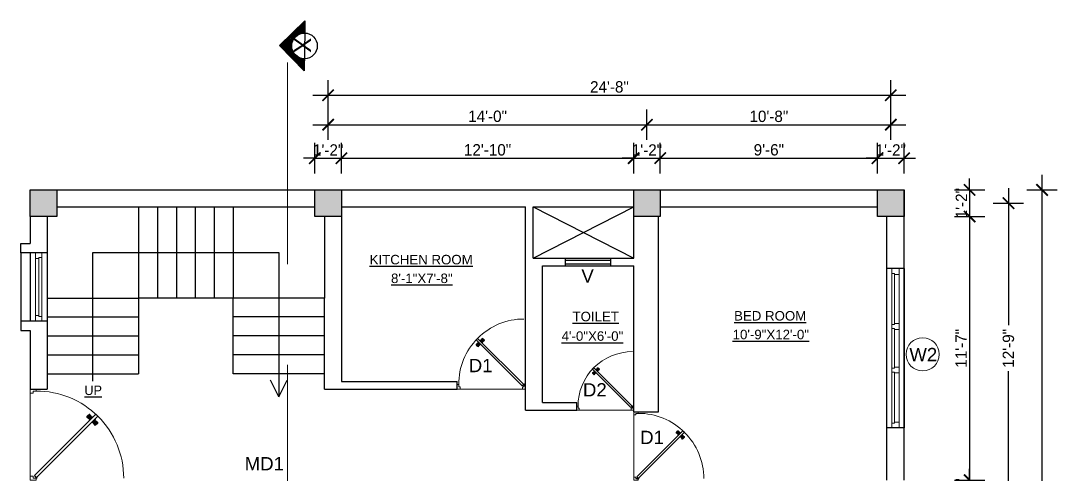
# Model space of a CAD drawing. Header units: inches. Extents: x -343 to 13887, y -13069 to -746.
# Drawn here: x 6903 to 7449, y -7542 to -7303 of the extents above; entities that cross this region are included whole.
import ezdxf

# ---------------------------------------------------------------- set-up
doc = ezdxf.new("R2010")
doc.units = ezdxf.units.IN
doc.header["$LTSCALE"] = 17
doc.header["$MEASUREMENT"] = 0
doc.linetypes.add('21_FP_00$0$HIDDEN', pattern=[0.375, 0.25, -0.125])
doc.linetypes.add('PHANTOM2', pattern=[1.25, 0.625, -0.125, 0.125, -0.125, 0.125, -0.125])
for name, color, linetype, lineweight in [('25 BOT BAR', 12, 'Continuous', 25), ('aa_section_line', 2, 'PHANTOM2', 13), ('DOOR & WIN', 1, 'Continuous', 25), ('OUTLINE', 1, 'Continuous', 25), ('PUERTAS', 7, 'Continuous', 9), ('TEXT', 231, 'Continuous', 20), ('WINDOW FRAME PLAN', 162, 'Continuous', 18)]:
    doc.layers.add(name, color=color, linetype=linetype, lineweight=lineweight)
doc.layers.add('A-Sect-Iden', color=111, linetype='Continuous')
doc.styles.add('ARCHITECTURE', font='stylu.ttf')
doc.styles.add('DIMTEXT', font='arial.ttf', dxfattribs={"height": 6})
doc.styles.add('HEADING', font='swissel.ttf')
doc.dimstyles.new('8 SCALE', dxfattribs={"dimscale": 0, "dimtxt": 6, "dimasz": 6, "dimexe": 8, "dimexo": 8, "dimgap": 1.25, "dimtad": 1, "dimdec": 0, "dimzin": 3, "dimdsep": 46, "dimlunit": 4, "dimtxsty": 'ARCHITECTURE', "dimblk": 'ARCHTICK', "dimcen": 8, "dimdle": 8, "dimclrd": 5, "dimclre": 5, "dimclrt": 7, "dimadec": 0, "dimazin": 0, "dimtfac": 0.75, "dimtdec": 0, "dimtix": 1, "dimtmove": 2, "dimatfit": 3, "dimldrblk": 'ARCHTICK', "dimfxl": 8, "dimfxlon": 1, "dimtolj": 1, "dimtzin": 0, "dimlwd": -1, "dimlwe": -1, "dimarcsym": 0})

# ---------------------------------------------------------------- blocks, each defined once
blk = doc.blocks.new('DFFDFD')
at = {"layer": 'DOOR & WIN'}
for p, q in [((-13646.78, -2252.33), (-13646.78, -2168.33)), ((-13637.78, -2168.33), (-13646.78, -2168.33)), ((-13637.78, -2168.33), (-13637.78, -2252.33)), ((-13637.78, -2252.33), (-13646.78, -2252.33)), ((-13637.78, -2252.33), (-13646.78, -2252.33))]:
    blk.add_line(p, q, dxfattribs=at)
at = {"layer": 'WINDOW FRAME PLAN'}
for p, q in [((-13644.28, -2168.33), (-13644.28, -2170.83)), ((-13640.28, -2168.33), (-13640.28, -2171.33)), ((-13644.28, -2249.83), (-13644.28, -2170.83)), ((-13644.28, -2170.83), (-13642.78, -2170.83)), ((-13642.78, -2170.83), (-13642.78, -2171.33)), ((-13642.78, -2171.33), (-13642.78, -2197.83)), ((-13642.78, -2171.33), (-13640.28, -2171.33)), ((-13640.28, -2171.33), (-13640.28, -2249.33)), ((-13644.28, -2197.83), (-13642.78, -2197.83)), ((-13644.28, -2199.83), (-13642.78, -2199.83)), ((-13642.78, -2197.33), (-13640.28, -2197.33)), ((-13642.78, -2199.83), (-13642.78, -2200.33)), ((-13642.78, -2199.83), (-13642.78, -2220.83)), ((-13642.78, -2200.33), (-13640.28, -2200.33)), ((-13644.28, -2220.83), (-13642.78, -2220.83)), ((-13644.28, -2222.83), (-13642.78, -2222.83)), ((-13642.78, -2220.33), (-13640.28, -2220.33)), ((-13642.78, -2220.83), (-13642.78, -2220.33)), ((-13642.78, -2222.83), (-13642.78, -2249.33)), ((-13642.78, -2223.33), (-13640.28, -2223.33)), ((-13644.28, -2252.33), (-13644.28, -2249.83)), ((-13644.28, -2249.83), (-13642.78, -2249.83)), ((-13642.78, -2249.33), (-13640.28, -2249.33)), ((-13642.78, -2249.83), (-13642.78, -2249.33)), ((-13640.28, -2252.33), (-13640.28, -2249.33))]:
    blk.add_line(p, q, dxfattribs=at)
blk = doc.blocks.new('_ArchTick')
at = {"color": 0, "linetype": 'ByBlock', "const_width": 0.15}
blk.add_lwpolyline([(-0.5, -0.5), (0.5, 0.5)], dxfattribs=at)
blk = doc.blocks.new('*D3013')
at = {"layer": 'Defpoints', "color": 0, "transparency": 16777216}
for p in [(7072.29, -7375.54), (7058.29, -7392.28), (7072.29, -7392.28)]:
    blk.add_point(p, dxfattribs=at)
at = {"layer": 'OUTLINE', "color": 5, "transparency": 16777216}
for p, q in [((7058.29, -7383.54), (7058.29, -7367.54)), ((7072.29, -7383.54), (7072.29, -7367.54)), ((7058.29, -7375.54), (7052.29, -7375.54)), ((7058.29, -7375.54), (7072.29, -7375.54)), ((7072.29, -7375.54), (7078.29, -7375.54))]:
    blk.add_line(p, q, dxfattribs=at)
at = {"layer": 'OUTLINE', "color": 5, "transparency": 16777216, "xscale": 6, "yscale": 6, "zscale": 6}
blk.add_blockref('_ArchTick', (7058.29, -7375.54), dxfattribs=at)
at = {"layer": 'OUTLINE', "color": 5, "transparency": 16777216, "xscale": 6, "yscale": 6, "zscale": 6, "rotation": 180}
blk.add_blockref('_ArchTick', (7072.29, -7375.54), dxfattribs=at)
at = {"layer": 'OUTLINE', "color": 7, "transparency": 16777216, "insert": (7065.29, -7371.23), "char_height": 6, "attachment_point": 5, "style": 'ARCHITECTURE'}
blk.add_mtext('\\A1;1\'-2"', dxfattribs=at)
blk = doc.blocks.new('*D3014')
at = {"layer": 'Defpoints', "color": 0, "transparency": 16777216}
for p in [(7226.29, -7375.54), (7072.29, -7392.28), (7226.29, -7392.28)]:
    blk.add_point(p, dxfattribs=at)
at = {"layer": 'OUTLINE', "color": 5, "transparency": 16777216}
for p, q in [((7072.29, -7383.54), (7072.29, -7367.54)), ((7226.29, -7383.54), (7226.29, -7367.54)), ((7064.29, -7375.54), (7234.29, -7375.54))]:
    blk.add_line(p, q, dxfattribs=at)
at = {"layer": 'OUTLINE', "color": 5, "transparency": 16777216, "xscale": 6, "yscale": 6, "zscale": 6, "rotation": 180}
blk.add_blockref('_ArchTick', (7072.29, -7375.54), dxfattribs=at)
at = {"layer": 'OUTLINE', "color": 5, "transparency": 16777216, "xscale": 6, "yscale": 6, "zscale": 6}
blk.add_blockref('_ArchTick', (7226.29, -7375.54), dxfattribs=at)
at = {"layer": 'OUTLINE', "color": 7, "transparency": 16777216, "insert": (7149.29, -7371.18), "char_height": 6, "attachment_point": 5, "style": 'ARCHITECTURE'}
blk.add_mtext('\\A1;12\'-10"', dxfattribs=at)
blk = doc.blocks.new('*D3015')
at = {"layer": 'Defpoints', "color": 0, "transparency": 16777216}
for p in [(7240.29, -7375.54), (7226.29, -7392.28), (7240.29, -7392.28)]:
    blk.add_point(p, dxfattribs=at)
at = {"layer": 'OUTLINE', "color": 5, "transparency": 16777216}
for p, q in [((7226.29, -7383.54), (7226.29, -7367.54)), ((7240.29, -7383.54), (7240.29, -7367.54)), ((7226.29, -7375.54), (7220.29, -7375.54)), ((7226.29, -7375.54), (7240.29, -7375.54)), ((7240.29, -7375.54), (7246.29, -7375.54))]:
    blk.add_line(p, q, dxfattribs=at)
at = {"layer": 'OUTLINE', "color": 5, "transparency": 16777216, "xscale": 6, "yscale": 6, "zscale": 6}
blk.add_blockref('_ArchTick', (7226.29, -7375.54), dxfattribs=at)
at = {"layer": 'OUTLINE', "color": 5, "transparency": 16777216, "xscale": 6, "yscale": 6, "zscale": 6, "rotation": 180}
blk.add_blockref('_ArchTick', (7240.29, -7375.54), dxfattribs=at)
at = {"layer": 'OUTLINE', "color": 7, "transparency": 16777216, "insert": (7233.29, -7371.23), "char_height": 6, "attachment_point": 5, "style": 'ARCHITECTURE'}
blk.add_mtext('\\A1;1\'-2"', dxfattribs=at)
blk = doc.blocks.new('*D3016')
at = {"layer": 'Defpoints', "color": 0, "transparency": 16777216}
for p in [(7354.76, -7375.54), (7240.29, -7392.28), (7354.76, -7392.28)]:
    blk.add_point(p, dxfattribs=at)
at = {"layer": 'OUTLINE', "color": 5, "transparency": 16777216}
for p, q in [((7240.29, -7383.54), (7240.29, -7367.54)), ((7354.76, -7383.54), (7354.76, -7367.54)), ((7232.29, -7375.54), (7362.76, -7375.54))]:
    blk.add_line(p, q, dxfattribs=at)
at = {"layer": 'OUTLINE', "color": 5, "transparency": 16777216, "xscale": 6, "yscale": 6, "zscale": 6, "rotation": 180}
blk.add_blockref('_ArchTick', (7240.29, -7375.54), dxfattribs=at)
at = {"layer": 'OUTLINE', "color": 5, "transparency": 16777216, "xscale": 6, "yscale": 6, "zscale": 6}
blk.add_blockref('_ArchTick', (7354.76, -7375.54), dxfattribs=at)
at = {"layer": 'OUTLINE', "color": 7, "transparency": 16777216, "insert": (7297.52, -7371.18), "char_height": 6, "attachment_point": 5, "style": 'ARCHITECTURE'}
blk.add_mtext('\\A1;9\'-6"', dxfattribs=at)
blk = doc.blocks.new('*D3017')
at = {"layer": 'Defpoints', "color": 0, "transparency": 16777216}
for p in [(7368.76, -7375.54), (7354.76, -7392.28), (7368.76, -7392.28)]:
    blk.add_point(p, dxfattribs=at)
at = {"layer": 'OUTLINE', "color": 5, "transparency": 16777216}
for p, q in [((7354.76, -7383.54), (7354.76, -7367.54)), ((7368.76, -7383.54), (7368.76, -7367.54)), ((7354.76, -7375.54), (7348.76, -7375.54)), ((7354.76, -7375.54), (7368.76, -7375.54)), ((7368.76, -7375.54), (7374.76, -7375.54))]:
    blk.add_line(p, q, dxfattribs=at)
at = {"layer": 'OUTLINE', "color": 5, "transparency": 16777216, "xscale": 6, "yscale": 6, "zscale": 6}
blk.add_blockref('_ArchTick', (7354.76, -7375.54), dxfattribs=at)
at = {"layer": 'OUTLINE', "color": 5, "transparency": 16777216, "xscale": 6, "yscale": 6, "zscale": 6, "rotation": 180}
blk.add_blockref('_ArchTick', (7368.76, -7375.54), dxfattribs=at)
at = {"layer": 'OUTLINE', "color": 7, "transparency": 16777216, "insert": (7361.76, -7371.23), "char_height": 6, "attachment_point": 5, "style": 'ARCHITECTURE'}
blk.add_mtext('\\A1;1\'-2"', dxfattribs=at)
blk = doc.blocks.new('*D3018')
at = {"layer": 'Defpoints', "color": 0, "transparency": 16777216}
for p in [(7233.29, -7357.9), (7065.29, -7399.28), (7233.29, -7399.28)]:
    blk.add_point(p, dxfattribs=at)
at = {"layer": 'OUTLINE', "color": 5, "transparency": 16777216}
for p, q in [((7065.29, -7365.9), (7065.29, -7349.9)), ((7233.29, -7365.9), (7233.29, -7349.9)), ((7057.29, -7357.9), (7241.29, -7357.9))]:
    blk.add_line(p, q, dxfattribs=at)
at = {"layer": 'OUTLINE', "color": 5, "transparency": 16777216, "xscale": 6, "yscale": 6, "zscale": 6, "rotation": 180}
blk.add_blockref('_ArchTick', (7065.29, -7357.9), dxfattribs=at)
at = {"layer": 'OUTLINE', "color": 5, "transparency": 16777216, "xscale": 6, "yscale": 6, "zscale": 6}
blk.add_blockref('_ArchTick', (7233.29, -7357.9), dxfattribs=at)
at = {"layer": 'OUTLINE', "color": 7, "transparency": 16777216, "insert": (7149.29, -7353.5), "char_height": 6, "attachment_point": 5, "style": 'ARCHITECTURE'}
blk.add_mtext('\\A1;14\'-0"', dxfattribs=at)
blk = doc.blocks.new('*D3019')
at = {"layer": 'Defpoints', "color": 0, "transparency": 16777216}
for p in [(7361.76, -7357.9), (7233.29, -7399.28), (7361.76, -7399.28)]:
    blk.add_point(p, dxfattribs=at)
at = {"layer": 'OUTLINE', "color": 5, "transparency": 16777216}
for p, q in [((7233.29, -7365.9), (7233.29, -7349.9)), ((7361.76, -7365.9), (7361.76, -7349.9)), ((7225.29, -7357.9), (7369.76, -7357.9))]:
    blk.add_line(p, q, dxfattribs=at)
at = {"layer": 'OUTLINE', "color": 5, "transparency": 16777216, "xscale": 6, "yscale": 6, "zscale": 6, "rotation": 180}
blk.add_blockref('_ArchTick', (7233.29, -7357.9), dxfattribs=at)
at = {"layer": 'OUTLINE', "color": 5, "transparency": 16777216, "xscale": 6, "yscale": 6, "zscale": 6}
blk.add_blockref('_ArchTick', (7361.76, -7357.9), dxfattribs=at)
at = {"layer": 'OUTLINE', "color": 7, "transparency": 16777216, "insert": (7297.52, -7353.53), "char_height": 6, "attachment_point": 5, "style": 'ARCHITECTURE'}
blk.add_mtext('\\A1;10\'-8"', dxfattribs=at)
blk = doc.blocks.new('*D3020')
at = {"layer": 'Defpoints', "color": 0, "transparency": 16777216}
for p in [(7361.76, -7342.38), (7065.29, -7399.28), (7361.76, -7399.28)]:
    blk.add_point(p, dxfattribs=at)
at = {"layer": 'OUTLINE', "color": 5, "transparency": 16777216}
for p, q in [((7065.29, -7350.38), (7065.29, -7334.38)), ((7361.76, -7350.38), (7361.76, -7334.38)), ((7057.29, -7342.38), (7369.76, -7342.38))]:
    blk.add_line(p, q, dxfattribs=at)
at = {"layer": 'OUTLINE', "color": 5, "transparency": 16777216, "xscale": 6, "yscale": 6, "zscale": 6, "rotation": 180}
blk.add_blockref('_ArchTick', (7065.29, -7342.38), dxfattribs=at)
at = {"layer": 'OUTLINE', "color": 5, "transparency": 16777216, "xscale": 6, "yscale": 6, "zscale": 6}
blk.add_blockref('_ArchTick', (7361.76, -7342.38), dxfattribs=at)
at = {"layer": 'OUTLINE', "color": 7, "transparency": 16777216, "insert": (7213.52, -7337.99), "char_height": 6, "attachment_point": 5, "style": 'ARCHITECTURE'}
blk.add_mtext('\\A1;24\'-8"', dxfattribs=at)
blk = doc.blocks.new('*D3002')
at = {"layer": 'Defpoints', "color": 0, "transparency": 16777216}
for p in [(7368.76, -7392.28), (7368.76, -7406.28), (7403.3, -7406.28)]:
    blk.add_point(p, dxfattribs=at)
at = {"layer": 'OUTLINE', "color": 5, "transparency": 16777216}
for p, q in [((7403.3, -7392.28), (7403.3, -7386.28)), ((7395.3, -7392.28), (7411.3, -7392.28)), ((7403.3, -7392.28), (7403.3, -7406.28)), ((7395.3, -7406.28), (7411.3, -7406.28)), ((7403.3, -7406.28), (7403.3, -7412.28))]:
    blk.add_line(p, q, dxfattribs=at)
at = {"layer": 'OUTLINE', "color": 5, "transparency": 16777216, "xscale": 6, "yscale": 6, "zscale": 6}
for p, rotation in [((7403.3, -7392.28), 270), ((7403.3, -7406.28), 90)]:
    blk.add_blockref('_ArchTick', p, dxfattribs=dict(at, rotation=rotation))
at = {"layer": 'OUTLINE', "color": 7, "transparency": 16777216, "insert": (7398.99, -7399.28), "char_height": 6, "attachment_point": 5, "rotation": 90, "style": 'ARCHITECTURE'}
blk.add_mtext('\\A1;1\'-2"', dxfattribs=at)
blk = doc.blocks.new('*D3003')
at = {"layer": 'Defpoints', "color": 0, "transparency": 16777216}
for p in [(7368.76, -7406.28), (7368.76, -7545.28), (7403.3, -7545.28)]:
    blk.add_point(p, dxfattribs=at)
at = {"layer": 'OUTLINE', "color": 5, "transparency": 16777216}
for p, q in [((7403.3, -7398.28), (7403.3, -7553.28)), ((7395.3, -7406.28), (7411.3, -7406.28)), ((7395.3, -7545.28), (7411.3, -7545.28))]:
    blk.add_line(p, q, dxfattribs=at)
at = {"layer": 'OUTLINE', "color": 5, "transparency": 16777216, "xscale": 6, "yscale": 6, "zscale": 6}
for p, rotation in [((7403.3, -7406.28), 90), ((7403.3, -7545.28), 270)]:
    blk.add_blockref('_ArchTick', p, dxfattribs=dict(at, rotation=rotation))
at = {"layer": 'OUTLINE', "color": 7, "transparency": 16777216, "insert": (7398.83, -7475.78), "char_height": 6, "attachment_point": 5, "rotation": 90, "style": 'ARCHITECTURE'}
blk.add_mtext('\\A1;11\'-7"', dxfattribs=at)
blk = doc.blocks.new('*D3004')
at = {"layer": 'Defpoints', "color": 0, "transparency": 16777216}
for p in [(7368.76, -7545.28), (7368.76, -7559.28), (7403.3, -7559.28)]:
    blk.add_point(p, dxfattribs=at)
at = {"layer": 'OUTLINE', "color": 5, "transparency": 16777216}
for p, q in [((7403.3, -7545.28), (7403.3, -7539.28)), ((7395.3, -7545.28), (7411.3, -7545.28)), ((7403.3, -7545.28), (7403.3, -7559.28)), ((7395.3, -7559.28), (7411.3, -7559.28)), ((7403.3, -7559.28), (7403.3, -7565.28))]:
    blk.add_line(p, q, dxfattribs=at)
at = {"layer": 'OUTLINE', "color": 5, "transparency": 16777216, "xscale": 6, "yscale": 6, "zscale": 6}
for p, rotation in [((7403.3, -7545.28), 270), ((7403.3, -7559.28), 90)]:
    blk.add_blockref('_ArchTick', p, dxfattribs=dict(at, rotation=rotation))
at = {"layer": 'OUTLINE', "color": 7, "transparency": 16777216, "insert": (7398.99, -7552.28), "char_height": 6, "attachment_point": 5, "rotation": 90, "style": 'ARCHITECTURE'}
blk.add_mtext('\\A1;1\'-2"', dxfattribs=at)
blk = doc.blocks.new('*D3009')
at = {"layer": 'Defpoints', "color": 0, "transparency": 16777216}
for p in [(7361.76, -7399.28), (7361.76, -7552.28), (7423.77, -7552.28)]:
    blk.add_point(p, dxfattribs=at)
at = {"layer": 'OUTLINE', "color": 5, "transparency": 16777216}
for p, q in [((7423.77, -7391.28), (7423.77, -7463.64)), ((7415.77, -7399.28), (7431.77, -7399.28)), ((7423.77, -7560.28), (7423.77, -7487.92)), ((7415.77, -7552.28), (7431.77, -7552.28))]:
    blk.add_line(p, q, dxfattribs=at)
at = {"layer": 'OUTLINE', "color": 5, "transparency": 16777216, "xscale": 6, "yscale": 6, "zscale": 6}
for p, rotation in [((7423.77, -7399.28), 90), ((7423.77, -7552.28), 270)]:
    blk.add_blockref('_ArchTick', p, dxfattribs=dict(at, rotation=rotation))
at = {"layer": 'OUTLINE', "color": 7, "transparency": 16777216, "insert": (7423.77, -7475.78), "char_height": 6, "attachment_point": 5, "rotation": 90, "style": 'ARCHITECTURE'}
blk.add_mtext('\\A1;12\'-9"', dxfattribs=at)
blk = doc.blocks.new('*D3012')
at = {"layer": 'Defpoints', "color": 0, "transparency": 16777216}
for p in [(7368.76, -7392.28), (7441.5, -7392.28), (7368.76, -7852.28)]:
    blk.add_point(p, dxfattribs=at)
at = {"layer": 'OUTLINE', "color": 5, "transparency": 16777216}
for p, q in [((7441.5, -7860.28), (7441.5, -7384.28)), ((7433.5, -7392.28), (7449.5, -7392.28)), ((7433.5, -7852.28), (7449.5, -7852.28))]:
    blk.add_line(p, q, dxfattribs=at)
at = {"layer": 'OUTLINE', "color": 5, "transparency": 16777216, "xscale": 6, "yscale": 6, "zscale": 6}
for p, rotation in [((7441.5, -7392.28), 90), ((7441.5, -7852.28), 270)]:
    blk.add_blockref('_ArchTick', p, dxfattribs=dict(at, rotation=rotation))
at = {"layer": 'OUTLINE', "color": 7, "transparency": 16777216, "insert": (7437.11, -7622.28), "char_height": 6, "attachment_point": 5, "rotation": 90, "style": 'ARCHITECTURE'}
blk.add_mtext('\\A1;38\'-4"', dxfattribs=at)
blk = doc.blocks.new('3ft')
at = {"layer": 'PUERTAS', "color": 6}
for p, q in [((1.01, 2.52), (25.23, 26.74)), ((26.05, 25.92), (1.77, 1.64)), ((26.05, 25.92), (25.23, 26.74)), ((0, 2.4), (0, 0)), ((0.72, 2.4), (0, 2.4)), ((1.6, 0), (0, 0)), ((0.72, 1.52), (0.72, 2.44)), ((0.8, 1.52), (0.72, 1.52)), ((0.8, 1.52), (0.8, 2.41)), ((0.8, 1.2), (0.8, 1.52)), ((1.6, 1.2), (0.8, 1.2)), ((1.57, 1.84), (0.94, 2.47)), ((1.63, 1.89), (0.97, 2.55)), ((1.63, 1.89), (1.57, 1.84)), ((1.77, 1.64), (1.57, 1.84)), ((1.6, 0), (1.6, 1.2)), ((34.4, 0), (34.4, 1.2)), ((34.4, 1.2), (35.2, 1.2)), ((34.4, 0), (36, 0)), ((35.2, 1.2), (35.2, 2.4)), ((35.2, 2.4), (36, 2.4)), ((36, 0), (36, 2.4))]:
    blk.add_line(p, q, dxfattribs=at)
at = {"layer": 'PUERTAS', "color": 8}
for p, q in [((22.57, 24.94), (21.65, 25.68)), ((22.63, 24.99), (21.69, 25.75)), ((22.74, 25.1), (21.84, 25.9)), ((22.13, 26.28), (21.98, 26.13)), ((22.88, 25.24), (22.01, 26.06)), ((22.13, 26.28), (22.27, 26.42)), ((22.29, 26.41), (22.27, 26.42)), ((23.16, 25.52), (22.34, 26.39)), ((23.3, 25.66), (22.5, 26.56)), ((23.41, 25.77), (22.65, 26.71)), ((22.69, 24.32), (23.02, 24.83)), ((23.46, 25.83), (22.72, 26.75)), ((22.95, 24.96), (22.84, 25.07)), ((22.98, 24.99), (22.86, 25.1)), ((23.03, 25.04), (22.91, 25.15)), ((22.91, 24.53), (23.1, 24.91)), ((23.11, 25.12), (22.99, 25.23)), ((23.13, 24.76), (23.18, 24.99)), ((23.28, 25.3), (23.17, 25.41)), ((23.36, 25.37), (23.25, 25.49)), ((23.31, 24.94), (23.28, 25.08)), ((23.41, 25.43), (23.3, 25.54)), ((23.46, 25.09), (23.32, 25.13)), ((23.44, 25.45), (23.33, 25.56)), ((23.64, 25.27), (23.41, 25.22)), ((23.87, 25.49), (23.49, 25.3)), ((24.08, 25.71), (23.57, 25.38)), ((23.63, 23.38), (24.14, 23.72)), ((23.84, 23.6), (24.22, 23.79)), ((24.07, 23.82), (24.3, 23.88)), ((24.25, 24), (24.39, 23.97)), ((24.25, 23.26), (24.99, 22.34)), ((24.27, 23.64), (24.38, 23.53)), ((24.3, 23.67), (24.41, 23.56)), ((24.3, 23.32), (25.06, 22.38)), ((24.35, 23.72), (24.46, 23.61)), ((24.4, 24.15), (24.43, 24.01)), ((24.41, 23.43), (25.2, 22.53)), ((24.43, 23.8), (24.54, 23.69)), ((24.58, 24.33), (24.52, 24.1)), ((24.55, 23.57), (25.37, 22.7)), ((24.6, 23.97), (24.72, 23.86)), ((24.8, 24.56), (24.61, 24.18)), ((25.02, 24.77), (24.68, 24.26)), ((24.68, 24.05), (24.79, 23.94)), ((24.73, 24.1), (24.85, 23.99)), ((24.76, 24.13), (24.87, 24.02)), ((24.83, 23.85), (25.7, 23.03)), ((24.97, 23.99), (25.87, 23.2)), ((25.08, 24.1), (26.02, 23.34)), ((25.14, 24.15), (26.06, 23.41)), ((25.58, 22.82), (25.43, 22.67)), ((25.58, 22.82), (25.73, 22.97)), ((25.72, 22.98), (25.73, 22.97)), ((0, 0), (36, 0))]:
    blk.add_line(p, q, dxfattribs=at)
at = {"layer": 'PUERTAS', "color": 1}
for p, q in [((21.67, 25.73), (22.17, 26.23)), ((22.49, 24.95), (21.67, 25.61)), ((21.7, 25.82), (22.14, 26.26)), ((21.73, 25.79), (21.7, 25.82)), ((22.58, 26.7), (22.14, 26.26)), ((22.67, 26.73), (22.17, 26.23)), ((22.61, 26.67), (22.58, 26.7)), ((22.6, 24.96), (23.02, 25.38)), ((22.61, 24.25), (22.92, 24.72)), ((22.62, 24.13), (22.61, 24.14)), ((22.7, 25.07), (22.71, 25.06)), ((23.45, 25.91), (22.79, 26.73)), ((22.82, 25.06), (23.08, 25.32)), ((22.94, 24.95), (22.83, 25.07)), ((22.92, 24.72), (22.92, 24.72)), ((22.93, 24.94), (23.19, 25.21)), ((22.93, 24.84), (22.93, 24.83)), ((23.44, 25.81), (23.02, 25.38)), ((23.34, 25.58), (23.08, 25.32)), ((23.46, 25.47), (23.19, 25.21)), ((23.33, 25.7), (23.34, 25.69)), ((23.45, 25.46), (23.33, 25.57)), ((23.44, 23.31), (23.45, 23.3)), ((23.56, 23.3), (24.03, 23.61)), ((23.57, 25.47), (23.57, 25.47)), ((24.15, 25.79), (23.68, 25.48)), ((23.68, 25.48), (23.68, 25.48)), ((24.03, 23.61), (24.03, 23.62)), ((24.14, 23.62), (24.14, 23.62)), ((24.25, 23.62), (24.51, 23.89)), ((24.27, 25.78), (24.26, 25.79)), ((24.26, 23.29), (24.69, 23.71)), ((24.26, 23.63), (24.37, 23.52)), ((24.26, 23.18), (24.92, 22.37)), ((24.37, 23.52), (24.63, 23.77)), ((24.37, 23.4), (24.37, 23.4)), ((24.78, 24.15), (24.51, 23.89)), ((24.89, 24.03), (24.63, 23.77)), ((25.11, 24.14), (24.69, 23.71)), ((24.77, 24.14), (24.88, 24.03)), ((24.79, 24.38), (24.78, 24.37)), ((24.78, 24.26), (24.78, 24.26)), ((25.1, 24.84), (24.79, 24.38)), ((25, 24.03), (25, 24.03)), ((25.04, 22.36), (25.54, 22.86)), ((25.09, 24.96), (25.1, 24.95)), ((25.1, 22.42), (25.13, 22.39)), ((25.13, 22.39), (25.57, 22.83)), ((25.22, 24.14), (26.03, 23.48)), ((26.04, 23.37), (25.54, 22.86)), ((26.01, 23.27), (25.57, 22.83)), ((25.98, 23.3), (26.01, 23.27))]:
    blk.add_line(p, q, dxfattribs=at)
at = {"layer": 'PUERTAS', "color": 2}
for p, q in [((21.99, 26.11), (21.98, 26.13)), ((25.42, 22.68), (25.43, 22.67))]:
    blk.add_line(p, q, dxfattribs=at)
at = {"layer": 'PUERTAS', "color": 6}
for radius in [0.155, 0.0752]:
    blk.add_circle((0.82, 2.56), radius, dxfattribs=at)
blk.add_arc((0.82, 2.56), 34.38, 359.7285, 90.0333, dxfattribs=at)
at = {"layer": 'PUERTAS', "color": 1}
for centre, start, end in [((22.54, 25.01), 231.0764, 315), ((22.67, 24.2), 135, 225), ((22.73, 26.68), 38.9236, 135), ((22.77, 25.12), 225, 315), ((22.99, 24.89), 135, 219.7428), ((22.87, 24.78), 315, 39.7428), ((23.28, 25.63), 315, 45), ((23.39, 25.86), 315, 38.9236), ((23.51, 23.36), 225, 315), ((23.51, 25.41), 50.2572, 135), ((23.62, 25.53), 230.2572, 315), ((24.09, 23.56), 50.2572, 135), ((24.2, 23.68), 230.2572, 315), ((24.2, 25.73), 45, 135), ((24.32, 23.23), 135, 218.9236), ((24.42, 23.46), 135, 225), ((24.84, 24.31), 135, 219.7428), ((24.72, 24.21), 315, 39.7428), ((24.94, 23.98), 45, 135), ((24.98, 22.42), 218.9236, 315), ((25.04, 24.89), 315, 45), ((25.17, 24.08), 51.0764, 135), ((25.98, 23.42), 315, 51.0764)]:
    blk.add_arc(centre, 0.08, start, end, dxfattribs=at)
blk = doc.blocks.new('*U2802')
at = {"color": 3, "xscale": -1}
blk.add_blockref('3ft', (42, 0), dxfattribs=at)
blk = doc.blocks.new('2ft6in')
at = {"layer": 'PUERTAS', "color": 2}
for p, q in [((0.84, 2.1), (21.02, 22.28)), ((21.71, 21.6), (21.02, 22.28)), ((21.71, 21.6), (1.47, 1.37)), ((18.33, 21.76), (18.31, 21.77)), ((21.18, 18.9), (21.2, 18.89)), ((0, 2), (0, 0)), ((0.6, 2), (0, 2)), ((1.33, 0), (0, 0)), ((0.6, 1.26), (0.6, 2.04)), ((0.67, 1.26), (0.6, 1.26)), ((0.67, 1.26), (0.67, 2.01)), ((0.67, 1), (0.67, 1.26)), ((1.33, 1), (0.67, 1)), ((1.31, 1.53), (0.79, 2.06)), ((1.36, 1.58), (0.81, 2.12)), ((1.36, 1.58), (1.31, 1.53)), ((1.47, 1.37), (1.31, 1.53)), ((1.33, 0), (1.33, 1)), ((28.67, 0), (28.67, 1)), ((28.67, 1), (29.33, 1)), ((28.67, 0), (30, 0)), ((29.33, 1), (29.33, 2)), ((29.33, 2), (30, 2)), ((30, 0), (30, 2))]:
    blk.add_line(p, q, dxfattribs=at)
at = {"layer": 'PUERTAS', "color": 1}
for p, q in [((18.06, 21.44), (18.48, 21.86)), ((18.08, 21.51), (18.45, 21.88)), ((18.82, 22.25), (18.45, 21.88)), ((18.9, 22.28), (18.48, 21.86)), ((18.84, 22.23), (18.82, 22.25)), ((19.54, 21.59), (18.99, 22.27)), ((18.74, 20.79), (18.06, 21.34)), ((18.11, 21.49), (18.08, 21.51)), ((18.83, 20.8), (19.18, 21.15)), ((18.84, 20.21), (19.1, 20.6)), ((18.85, 20.11), (18.84, 20.12)), ((18.92, 20.89), (18.93, 20.88)), ((19.02, 20.88), (19.24, 21.1)), ((19.12, 20.8), (19.03, 20.89)), ((19.1, 20.7), (19.11, 20.69)), ((19.1, 20.6), (19.1, 20.6)), ((19.11, 20.79), (19.33, 21.01)), ((19.54, 21.5), (19.18, 21.15)), ((19.45, 21.31), (19.24, 21.1)), ((19.55, 21.22), (19.33, 21.01)), ((19.45, 21.41), (19.45, 21.41)), ((19.54, 21.22), (19.45, 21.31)), ((19.53, 19.43), (19.54, 19.42)), ((19.64, 21.23), (19.64, 21.23)), ((19.64, 19.42), (20.02, 19.67)), ((19.74, 21.24), (19.73, 21.23)), ((20.12, 21.49), (19.74, 21.24)), ((20.02, 19.67), (20.03, 19.68)), ((20.12, 19.68), (20.12, 19.68)), ((20.21, 19.69), (20.43, 19.9)), ((20.22, 21.48), (20.22, 21.49)), ((20.22, 19.41), (20.57, 19.76)), ((20.22, 19.69), (20.31, 19.6)), ((20.22, 19.32), (20.76, 18.64)), ((20.31, 19.6), (20.52, 19.81)), ((20.31, 19.5), (20.31, 19.5)), ((20.65, 20.12), (20.43, 19.9)), ((20.74, 20.03), (20.52, 19.81)), ((20.93, 20.11), (20.57, 19.76)), ((20.64, 20.11), (20.73, 20.02)), ((20.66, 20.31), (20.65, 20.31)), ((20.65, 20.21), (20.65, 20.22)), ((20.91, 20.7), (20.66, 20.31)), ((20.84, 20.02), (20.83, 20.03)), ((20.86, 18.63), (21.28, 19.05)), ((20.91, 20.8), (20.91, 20.79)), ((20.91, 18.68), (20.94, 18.66)), ((20.94, 18.66), (21.31, 19.03)), ((21.02, 20.12), (21.7, 19.57)), ((21.7, 19.47), (21.28, 19.05)), ((21.67, 19.4), (21.31, 19.03)), ((21.65, 19.42), (21.67, 19.4))]:
    blk.add_line(p, q, dxfattribs=at)
at = {"layer": 'PUERTAS', "color": 8}
for p, q in [((18.44, 21.9), (18.31, 21.77)), ((18.44, 21.9), (18.56, 22.02)), ((18.58, 22.01), (18.56, 22.02)), ((19.3, 21.26), (18.61, 22)), ((19.42, 21.38), (18.75, 22.14)), ((19.51, 21.48), (18.88, 22.26)), ((19.55, 21.53), (18.93, 22.3)), ((18.81, 20.78), (18.04, 21.4)), ((18.86, 20.83), (18.08, 21.46)), ((18.95, 20.92), (18.2, 21.58)), ((19.07, 21.03), (18.34, 21.72)), ((18.91, 20.27), (19.19, 20.69)), ((19.13, 20.8), (19.03, 20.9)), ((19.15, 20.82), (19.05, 20.92)), ((19.09, 20.44), (19.25, 20.76)), ((19.19, 20.87), (19.1, 20.96)), ((19.25, 20.93), (19.16, 21.02)), ((19.28, 20.63), (19.32, 20.83)), ((19.4, 21.08), (19.31, 21.17)), ((19.47, 21.15), (19.38, 21.24)), ((19.43, 20.78), (19.4, 20.9)), ((19.51, 21.19), (19.42, 21.28)), ((19.55, 20.91), (19.43, 20.94)), ((19.53, 21.21), (19.44, 21.3)), ((19.7, 21.06), (19.51, 21.01)), ((19.89, 21.24), (19.58, 21.08)), ((20.07, 21.42), (19.64, 21.15)), ((19.69, 19.49), (20.12, 19.76)), ((19.87, 19.67), (20.18, 19.83)), ((20.06, 19.85), (20.25, 19.9)), ((20.21, 20), (20.33, 19.97)), ((20.21, 19.38), (20.83, 18.61)), ((20.23, 19.7), (20.32, 19.61)), ((20.25, 19.72), (20.34, 19.63)), ((20.25, 19.43), (20.88, 18.65)), ((20.29, 19.76), (20.38, 19.67)), ((20.33, 20.13), (20.36, 20.01)), ((20.34, 19.53), (21, 18.77)), ((20.36, 19.83), (20.45, 19.74)), ((20.48, 20.28), (20.44, 20.08)), ((20.46, 19.64), (21.14, 18.91)), ((20.5, 19.98), (20.6, 19.89)), ((20.67, 20.47), (20.51, 20.15)), ((20.85, 20.64), (20.57, 20.22)), ((20.57, 20.04), (20.66, 19.95)), ((20.61, 20.09), (20.7, 19.99)), ((20.63, 20.11), (20.72, 20.01)), ((20.69, 19.87), (21.42, 19.19)), ((20.81, 19.99), (21.56, 19.33)), ((20.9, 20.08), (21.68, 19.45)), ((20.95, 20.13), (21.72, 19.51)), ((21.32, 19.01), (21.2, 18.89)), ((21.32, 19.01), (21.44, 19.14)), ((21.43, 19.15), (21.44, 19.14)), ((0, 0), (30, 0))]:
    blk.add_line(p, q, dxfattribs=at)
at = {"layer": 'PUERTAS', "color": 2}
for radius in [0.129, 0.0627]:
    blk.add_circle((0.68, 2.14), radius, dxfattribs=at)
at = {"layer": 'PUERTAS', "color": 8}
blk.add_arc((0.68, 2.14), 28.65, 359.7285, 90.0333, dxfattribs=at)
at = {"layer": 'PUERTAS', "color": 1}
for centre, start, end in [((18.94, 22.23), 38.9236, 135), ((18.78, 20.84), 231.0764, 315), ((18.89, 20.16), 135, 225), ((18.97, 20.93), 225, 315), ((19.16, 20.74), 135, 219.7428), ((19.06, 20.65), 315, 39.7428), ((19.4, 21.36), 315, 45), ((19.49, 21.55), 315, 38.9236), ((19.59, 19.47), 225, 315), ((19.6, 21.18), 50.2572, 135), ((19.68, 21.28), 230.2572, 315), ((20.07, 19.63), 50.2572, 135), ((20.17, 21.44), 45, 135), ((20.16, 19.73), 230.2572, 315), ((20.27, 19.36), 135, 218.9236), ((20.35, 19.55), 135, 225), ((20.7, 20.26), 135, 219.7428), ((20.6, 20.17), 315, 39.7428), ((20.78, 19.98), 45, 135), ((20.82, 18.68), 218.9236, 315), ((20.87, 20.75), 315, 45), ((20.98, 20.07), 51.0764, 135), ((21.65, 19.52), 315, 51.0764)]:
    blk.add_arc(centre, 0.0667, start, end, dxfattribs=at)
blk = doc.blocks.new('*U2794')
at = {"color": 3, "xscale": -1}
blk.add_blockref('2ft6in', (42, 0), dxfattribs=at)
blk = doc.blocks.new('*U3029')
at = {"layer": 'PUERTAS', "color": 2}
for p, q in [((11.61, 30.24), (12.57, 31.2)), ((11.61, 30.24), (39.94, 1.92)), ((40.83, 2.94), (12.57, 31.2)), ((16.34, 30.46), (16.36, 30.48)), ((12.35, 26.47), (12.33, 26.45)), ((0, 0), (0, 2.8)), ((0.93, 2.8), (0, 2.8)), ((1.87, 0), (0, 0)), ((0.93, 1.4), (0.93, 2.8)), ((1.87, 1.4), (0.93, 1.4)), ((1.87, 0), (1.87, 1.4)), ((39.94, 1.92), (40.16, 2.14)), ((40.1, 2.21), (40.86, 2.97)), ((40.1, 2.21), (40.16, 2.14)), ((40.13, 0), (40.13, 1.4)), ((40.13, 1.4), (41.07, 1.4)), ((40.13, 0), (42, 0)), ((40.16, 2.14), (40.9, 2.88)), ((41.07, 1.77), (41.07, 2.81)), ((41.07, 1.4), (41.07, 1.77)), ((41.07, 1.77), (41.16, 1.77)), ((41.16, 1.77), (41.16, 2.85)), ((41.16, 2.8), (42, 2.8)), ((42, 2.8), (42, 0))]:
    blk.add_line(p, q, dxfattribs=at)
at = {"layer": 'PUERTAS', "color": 1}
for p, q in [((12.73, 29.12), (12.72, 29.11)), ((12.72, 28.98), (13.08, 28.44)), ((13.69, 30.08), (13.7, 30.09)), ((13.83, 30.09), (14.37, 29.73)), ((14.37, 29.73), (14.38, 29.72)), ((14.51, 29.72), (14.5, 29.72)), ((14.63, 29.71), (14.94, 29.41)), ((14.64, 30.23), (15.41, 31.18)), ((14.65, 30.11), (15.14, 29.61)), ((14.65, 29.7), (14.78, 29.83)), ((14.78, 29.98), (14.77, 29.97)), ((14.77, 29.84), (15.07, 29.54)), ((15.25, 29.1), (14.94, 29.41)), ((15.37, 29.24), (15.07, 29.54)), ((15.64, 29.12), (15.14, 29.61)), ((15.23, 29.11), (15.36, 29.24)), ((15.25, 28.97), (15.25, 28.97)), ((15.26, 28.84), (15.25, 28.84)), ((15.62, 28.3), (15.26, 28.84)), ((15.51, 29.24), (15.5, 29.24)), ((15.55, 31.19), (16.13, 30.6)), ((15.62, 31.12), (15.65, 31.15)), ((15.65, 31.15), (16.17, 30.63)), ((15.76, 29.11), (16.71, 29.88)), ((16.72, 30.01), (16.13, 30.6)), ((16.68, 30.12), (16.17, 30.63)), ((16.65, 30.09), (16.68, 30.12)), ((11.62, 27.26), (12.21, 26.67)), ((12.58, 28.16), (11.63, 27.4)), ((11.69, 27.19), (11.66, 27.15)), ((11.66, 27.15), (12.17, 26.64)), ((12.69, 26.12), (12.17, 26.64)), ((12.79, 26.09), (12.21, 26.67)), ((12.72, 26.16), (12.69, 26.12)), ((12.7, 28.16), (13.2, 27.66)), ((12.83, 28.03), (12.84, 28.04)), ((13.7, 27.04), (12.93, 26.09)), ((12.97, 28.04), (13.27, 27.74)), ((13.11, 28.16), (12.98, 28.03)), ((13.08, 28.44), (13.08, 28.43)), ((13.09, 28.3), (13.09, 28.3)), ((13.09, 28.17), (13.4, 27.87)), ((13.69, 27.17), (13.2, 27.66)), ((13.57, 27.43), (13.27, 27.74)), ((13.71, 27.56), (13.4, 27.87)), ((13.69, 27.57), (13.56, 27.44)), ((13.56, 27.3), (13.57, 27.3)), ((13.83, 27.55), (13.84, 27.56)), ((13.97, 27.54), (13.96, 27.55)), ((14.51, 27.19), (13.97, 27.54)), ((14.65, 27.2), (14.64, 27.19)), ((15.61, 28.15), (15.62, 28.16))]:
    blk.add_line(p, q, dxfattribs=at)
at = {"layer": 'PUERTAS', "color": 8}
for p, q in [((12.82, 28.9), (13.2, 28.3)), ((13.91, 29.99), (14.5, 29.61)), ((14.16, 29.74), (14.59, 29.52)), ((14.42, 29.48), (14.69, 29.42)), ((14.63, 30.14), (15.5, 31.21)), ((14.63, 29.27), (14.8, 29.31)), ((14.66, 29.69), (14.79, 29.82)), ((14.68, 29.66), (14.82, 29.79)), ((14.69, 30.07), (15.57, 31.16)), ((14.74, 29.6), (14.87, 29.73)), ((14.8, 29.09), (14.85, 29.26)), ((14.82, 29.94), (15.74, 30.99)), ((14.84, 29.51), (14.97, 29.64)), ((15.01, 28.89), (14.95, 29.16)), ((14.98, 29.77), (15.94, 30.79)), ((15.04, 29.3), (15.17, 29.43)), ((15.28, 28.62), (15.05, 29.06)), ((15.14, 29.21), (15.27, 29.34)), ((15.52, 28.37), (15.14, 28.97)), ((15.2, 29.15), (15.33, 29.28)), ((15.22, 29.12), (15.35, 29.25)), ((15.31, 29.45), (16.33, 30.41)), ((15.47, 29.29), (16.52, 30.21)), ((15.6, 29.16), (16.69, 30.04)), ((15.67, 29.09), (16.75, 29.96)), ((15.99, 30.81), (16.01, 30.83)), ((16.19, 30.65), (16.01, 30.83)), ((16.19, 30.65), (16.36, 30.48)), ((12.67, 28.18), (11.59, 27.31)), ((12.74, 28.12), (11.65, 27.23)), ((12.87, 27.99), (11.82, 27.06)), ((12, 26.81), (11.98, 26.79)), ((12.15, 26.62), (11.98, 26.79)), ((13.04, 27.82), (12.01, 26.87)), ((12.15, 26.62), (12.33, 26.45)), ((13.36, 27.5), (12.4, 26.48)), ((13.52, 27.34), (12.6, 26.28)), ((13.65, 27.21), (12.77, 26.11)), ((13.71, 27.14), (12.84, 26.06)), ((13.12, 28.15), (12.99, 28.02)), ((13.14, 28.12), (13.01, 27.99)), ((13.06, 28.65), (13.29, 28.21)), ((13.2, 28.06), (13.07, 27.93)), ((13.3, 27.97), (13.17, 27.84)), ((13.33, 28.39), (13.39, 28.12)), ((13.5, 27.76), (13.37, 27.63)), ((13.59, 27.67), (13.46, 27.54)), ((13.54, 28.18), (13.49, 28.01)), ((13.65, 27.61), (13.52, 27.48)), ((13.71, 28), (13.54, 27.96)), ((13.68, 27.58), (13.55, 27.45)), ((13.92, 27.79), (13.65, 27.86)), ((14.18, 27.53), (13.75, 27.76)), ((14.43, 27.28), (13.83, 27.67)), ((0, 0), (42, 0))]:
    blk.add_line(p, q, dxfattribs=at)
at = {"layer": 'PUERTAS', "color": 2}
for radius in [0.181, 0.0878]:
    blk.add_circle((41.04, 2.99), radius, dxfattribs=at)
at = {"layer": 'PUERTAS', "color": 8}
blk.add_arc((41.04, 2.99), 40.11, 89.9667, 180.2715, dxfattribs=at)
at = {"layer": 'PUERTAS', "color": 1}
for centre, start, end in [((12.79, 29.04), 135, 225), ((13.76, 30.02), 45, 135), ((14.44, 29.79), 225, 309.7428), ((14.57, 29.65), 45, 129.7428), ((14.71, 30.17), 141.0764, 225), ((14.84, 29.91), 135, 225), ((15.32, 28.91), 140.2572, 225), ((15.18, 29.03), 320.2572, 45), ((15.44, 29.3), 225, 315), ((15.48, 31.12), 45, 141.0764), ((15.7, 29.18), 225, 308.9236), ((11.69, 27.33), 128.9236, 225), ((12.63, 28.09), 45, 128.9236), ((12.86, 26.15), 225, 321.0764), ((12.9, 27.97), 45, 135), ((13.16, 28.24), 140.2572, 225), ((13.02, 28.36), 320.2572, 45), ((13.5, 27.37), 315, 45), ((13.62, 27.1), 321.0764, 45), ((13.77, 27.63), 225, 309.7428), ((13.9, 27.49), 45, 129.7428), ((14.58, 27.25), 225, 315), ((15.55, 28.23), 315, 45)]:
    blk.add_arc(centre, 0.0933, start, end, dxfattribs=at)
blk = doc.blocks.new('*U3030')
at = {"color": 3}
blk.add_blockref('3ft', (0, 0), dxfattribs=at)

msp = doc.modelspace()

# ---------------------------------------------------------------- hatches: boundary and pattern name
at = {"layer": 'A-Sect-Iden', "ltscale": 0.5}
h = msp.add_hatch(dxfattribs=at)
h.set_pattern_fill('ANSI37', color=2, scale=5, style=0)
h.set_pattern_definition([(45, (-18796.2481, -13497.8564), (-0.441941738, 0.441941738), []), (135, (-18796.2481, -13497.8564), (-0.441941738, -0.441941738), [])])
h.paths.add_polyline_path([(7052.76, -7323.09), (7052.69, -7329.58), (7039.59, -7316.2), (7052.96, -7303.1), (7052.9, -7309.59, 1)])
at = {"layer": 'DOOR & WIN'}
h = msp.add_hatch(color=256, dxfattribs=at)
h.dxf.hatch_style = 1
h.paths.add_polyline_path([(6922.29, -7392.28), (6908.29, -7392.28), (6908.29, -7406.28), (6922.29, -7406.28)])
h = msp.add_hatch(color=256, dxfattribs=at)
h.dxf.hatch_style = 1
h.paths.add_polyline_path([(7072.29, -7392.28), (7058.29, -7392.28), (7058.29, -7406.28), (7072.29, -7406.28)])
h = msp.add_hatch(color=256, dxfattribs=at)
h.dxf.hatch_style = 1
h.paths.add_polyline_path([(7240.29, -7392.28), (7226.29, -7392.28), (7226.29, -7406.28), (7240.29, -7406.28)])
h = msp.add_hatch(color=256, dxfattribs=at)
h.dxf.hatch_style = 1
h.paths.add_polyline_path([(7368.76, -7392.28), (7354.76, -7392.28), (7354.76, -7406.28), (7368.76, -7406.28)])

# ---------------------------------------------------------------- linework, layer by layer
at = {"layer": '25 BOT BAR'}
for p, q in [((6922.29, -7392.28), (7058.29, -7392.28)), ((6908.29, -7406.28), (6908.29, -7420.46)), ((6917.29, -7406.28), (6917.29, -7497.28)), ((6922.29, -7401.28), (7058.29, -7401.28)), ((6965.29, -7401.28), (6965.29, -7449.28)), ((6975.29, -7401.28), (6975.29, -7449.28)), ((6985.29, -7401.28), (6985.29, -7449.28)), ((6995.29, -7401.28), (6995.29, -7449.28)), ((7005.29, -7401.28), (7005.29, -7449.28)), ((7015.29, -7401.28), (7015.29, -7449.28)), ((7063.29, -7406.28), (7063.29, -7449.28)), ((7072.29, -7406.28), (7072.29, -7493.28)), ((7173.29, -7428.28), (7226.29, -7401.28)), ((7173.29, -7401.28), (7226.29, -7428.28)), ((6903.29, -7425.46), (6903.29, -7420.46)), ((6903.29, -7420.46), (6908.29, -7420.46)), ((6908.29, -7425.46), (6903.29, -7425.46)), ((6903.29, -7425.46), (6903.29, -7461.46)), ((6917.29, -7425.46), (6908.29, -7425.46)), ((6908.29, -7425.46), (6908.29, -7461.46)), ((6941.29, -7493.07), (6941.29, -7425.28)), ((6941.29, -7425.28), (7039.29, -7425.28)), ((7039.29, -7425.28), (7039.29, -7501.41)), ((7190.29, -7432.28), (7190.29, -7428.28)), ((7214.29, -7432.28), (7214.29, -7428.28)), ((7190.29, -7429.28), (7214.29, -7429.28)), ((7190.29, -7431.28), (7214.29, -7431.28)), ((6917.29, -7449.28), (6965.29, -7449.28)), ((7015.29, -7449.28), (6965.29, -7449.28)), ((6965.29, -7449.28), (6965.29, -7489.28)), ((7063.29, -7449.28), (7015.29, -7449.28)), ((7015.29, -7489.28), (7015.29, -7449.28)), ((7063.29, -7497.28), (7063.29, -7449.28)), ((6917.29, -7459.28), (6965.29, -7459.28)), ((7063.29, -7459.28), (7015.29, -7459.28)), ((6908.29, -7461.46), (6903.29, -7461.46)), ((6903.29, -7461.46), (6903.29, -7466.46)), ((6903.29, -7466.46), (6908.29, -7466.46)), ((6917.29, -7461.46), (6908.29, -7461.46)), ((6908.29, -7466.46), (6908.29, -7497.28)), ((6917.29, -7469.28), (6965.29, -7469.28)), ((7063.29, -7469.28), (7015.29, -7469.28)), ((6917.29, -7479.28), (6965.29, -7479.28)), ((7063.29, -7479.28), (7015.29, -7479.28)), ((6917.29, -7489.28), (6965.29, -7489.28)), ((7063.29, -7489.28), (7015.29, -7489.28)), ((7039.29, -7501.41), (7034.9, -7492.57)), ((7039.29, -7501.41), (7043.69, -7492.57)), ((7072.29, -7493.28), (7133.29, -7493.28)), ((7133.29, -7497.28), (7133.29, -7493.28)), ((6908.29, -7497.28), (6917.29, -7497.28)), ((7063.29, -7497.28), (7072.29, -7497.28)), ((7072.29, -7497.28), (7133.29, -7497.28)), ((7196.29, -7508.34), (7196.29, -7504.34)), ((7226.29, -7509.28), (7239.29, -7509.28))]:
    msp.add_line(p, q, dxfattribs=at)
at = {"layer": 'A-Sect-Iden', "ltscale": 0.5}
msp.add_lwpolyline([(7052.94, -7308.59), (7052.73, -7329.56), (7039.62, -7316.18), (7053, -7303.08), (7052.94, -7308.59)], dxfattribs=at)
msp.add_circle((7052.83, -7316.34), 6.75, dxfattribs=at)
at = {"layer": 'aa_section_line', "linetype": '21_FP_00$0$HIDDEN', "ltscale": 25}
msp.add_line((7043.86, -7325.09), (7043.85, -7918.88), dxfattribs=at)
at = {"layer": 'DOOR & WIN'}
for p, q in [((7058.29, -7392.28), (7368.76, -7392.28)), ((7368.76, -7545.28), (7368.76, -7392.28)), ((7072.29, -7401.28), (7169.29, -7401.28)), ((7173.29, -7401.28), (7226.29, -7401.28)), ((7240.29, -7401.28), (7354.76, -7401.28)), ((7359.76, -7545.28), (7359.76, -7406.28)), ((7173.29, -7428.28), (7226.29, -7428.28)), ((7178.29, -7432.28), (7226.29, -7432.28)), ((7178.29, -7504.34), (7196.29, -7504.34)), ((7169.29, -7508.34), (7196.29, -7508.34))]:
    msp.add_line(p, q, dxfattribs=at)
at = {"layer": 'OUTLINE'}
for p, q in [((7169.29, -7508.34), (7169.29, -7401.28)), ((7173.29, -7428.28), (7173.29, -7401.28)), ((7226.29, -7428.28), (7226.29, -7406.28)), ((7239.29, -7509.28), (7239.29, -7406.28)), ((7178.29, -7504.34), (7178.29, -7432.28)), ((7226.29, -7509.28), (7226.29, -7432.28))]:
    msp.add_line(p, q, dxfattribs=at)
for points in [[(6908.29, -7392.28), (6922.29, -7392.28), (6922.29, -7406.28), (6908.29, -7406.28)], [(7058.29, -7392.28), (7072.29, -7392.28), (7072.29, -7406.28), (7058.29, -7406.28)], [(7226.29, -7392.28), (7240.29, -7392.28), (7240.29, -7406.28), (7226.29, -7406.28)], [(7354.76, -7392.28), (7368.76, -7392.28), (7368.76, -7406.28), (7354.76, -7406.28)]]:
    msp.add_lwpolyline(points, close=True, dxfattribs=at)
at = {"layer": 'TEXT'}
msp.add_circle((7378.57, -7478.96), 8.75, dxfattribs=at)
at = {"layer": 'WINDOW FRAME PLAN'}
for p, q in [((6911.05, -7425.46), (6911.05, -7428.46)), ((6912.86, -7458.96), (6912.86, -7427.96)), ((6912.86, -7427.96), (6912.86, -7428.46)), ((6914.36, -7427.96), (6912.86, -7427.96)), ((6914.36, -7425.46), (6914.36, -7427.96)), ((6914.36, -7427.96), (6914.36, -7458.96)), ((6911.05, -7428.46), (6911.05, -7458.46)), ((6912.86, -7428.46), (6911.05, -7428.46)), ((6912.86, -7458.46), (6911.05, -7458.46)), ((6911.05, -7461.46), (6911.05, -7458.46)), ((6912.86, -7458.96), (6912.86, -7458.46)), ((6914.36, -7458.96), (6912.86, -7458.96)), ((6914.36, -7461.46), (6914.36, -7458.96))]:
    msp.add_line(p, q, dxfattribs=at)

# ---------------------------------------------------------------- block references
at = {"layer": 'DOOR & WIN', "xscale": -1}
msp.add_blockref('*U3030', (7169.29, -7497.28), dxfattribs=at)
at = {"layer": 'DOOR & WIN'}
msp.add_blockref('*U2794', (7184.29, -7508.34), dxfattribs=at)
at = {"layer": 'DOOR & WIN', "xscale": 1.14285714, "yscale": 1.14285714, "zscale": 1.14285714, "rotation": 270}
msp.add_blockref('*U3029', (6908.29, -7497.28), dxfattribs=at)
at = {"layer": 'DOOR & WIN', "rotation": 270}
msp.add_blockref('*U2802', (7226.29, -7503.28), dxfattribs=at)
at = {"layer": 'OUTLINE'}
msp.add_blockref('DFFDFD', (21006.53, -5265.46), dxfattribs=at)

# ---------------------------------------------------------------- texts
at = {"layer": 'A-Sect-Iden', "ltscale": 0.5, "insert": (7051.72, -7315.95), "char_height": 9, "width": 12.25, "attachment_point": 5, "rotation": 269.2631, "style": 'HEADING'}
msp.add_mtext('X', dxfattribs=at)
at = {"layer": 'DOOR & WIN', "char_height": 5, "attachment_point": 5}
for s, insert in [('{\\fArial TUR|b0|i0|c0|p34;\\L\\C7;KITCHEN ROOM}', (7114.3, -7429.06)), ('{\\fArial TUR|b0|i0|c0|p34;\\L\\C7;8\'-1"X7\'-8"}', (7114.65, -7438.92)), ('{\\fArial TUR|b0|i0|c162|p34;\\L\\C7;TOILET}', (7206.28, -7459.05)), ('{\\fArial TUR|b0|i0|c0|p34;\\L\\C7;BED ROOM}', (7298.21, -7458.69)), ('{\\fArial TUR|b0|i0|c0|p34;\\L\\C7;10\'-9"X12\'-0"}', (7298.56, -7468.55)), ('{\\fArial TUR|b0|i0|c0|p34;\\L\\C7;4\'-0"X6\'-0"}', (7204.56, -7469.36)), ('{\\L\\C7;UP}', (6941.47, -7497.96))]:
    msp.add_mtext(s, dxfattribs=dict(at, insert=insert))
at = {"layer": 'TEXT', "style": 'DIMTEXT'}
for s, p in [('V', (7198.74, -7441.19)), ('W2', (7371.57, -7482.58))]:
    msp.add_text(s, height=7, rotation=360, dxfattribs=at).set_placement(p)
for s, p in [('D1', (7139.4, -7488.37)), ('D2', (7199.57, -7501.18)), ('D1', (7229.73, -7526.25)), ('MD1', (7021.33, -7540.12))]:
    msp.add_text(s, height=7, dxfattribs=at).set_placement(p)

# ---------------------------------------------------------------- dimensions: what is measured, and where the dimension line sits
at = {"layer": 'OUTLINE'}
for base, p1, p2, picture, middle in [((7361.76, -7342.38), (7065.29, -7399.28), (7361.76, -7399.28), '*D3020', (7213.52, -7337.99)), ((7233.29, -7357.9), (7065.29, -7399.28), (7233.29, -7399.28), '*D3018', (7149.29, -7353.5)), ((7361.76, -7357.9), (7233.29, -7399.28), (7361.76, -7399.28), '*D3019', (7297.52, -7353.53)), ((7072.29, -7375.54), (7058.29, -7392.28), (7072.29, -7392.28), '*D3013', (7065.29, -7371.23)), ((7226.29, -7375.54), (7072.29, -7392.28), (7226.29, -7392.28), '*D3014', (7149.29, -7371.18)), ((7240.29, -7375.54), (7226.29, -7392.28), (7240.29, -7392.28), '*D3015', (7233.29, -7371.23)), ((7354.76, -7375.54), (7240.29, -7392.28), (7354.76, -7392.28), '*D3016', (7297.52, -7371.18)), ((7368.76, -7375.54), (7354.76, -7392.28), (7368.76, -7392.28), '*D3017', (7361.76, -7371.23))]:
    dim = msp.add_linear_dim(base=base, p1=p1, p2=p2, dimstyle='8 SCALE', override={"dimscale": 1}, dxfattribs=at)
    dim.commit()
    dim.dimension.update_dxf_attribs({"geometry": picture, "text_midpoint": middle})
for base, p1, p2, override, picture, middle in [((7441.5, -7392.28), (7368.76, -7852.28), (7368.76, -7392.28), {"dimscale": 1}, '*D3012', (7437.11, -7622.28)), ((7403.3, -7406.28), (7368.76, -7392.28), (7368.76, -7406.28), {"dimscale": 1}, '*D3002', (7398.99, -7399.28)), ((7423.77, -7552.28), (7361.76, -7399.28), (7361.76, -7552.28), {"dimscale": 1, "dimtad": 0}, '*D3009', (7423.77, -7475.78)), ((7403.3, -7545.28), (7368.76, -7406.28), (7368.76, -7545.28), {"dimscale": 1}, '*D3003', (7398.83, -7475.78)), ((7403.3, -7559.28), (7368.76, -7545.28), (7368.76, -7559.28), {"dimscale": 1}, '*D3004', (7398.99, -7552.28))]:
    dim = msp.add_linear_dim(base=base, p1=p1, p2=p2, angle=90, dimstyle='8 SCALE', override=override, dxfattribs=at)
    dim.commit()
    dim.dimension.update_dxf_attribs({"geometry": picture, "text_midpoint": middle})

doc.saveas('drawing.dxf')
